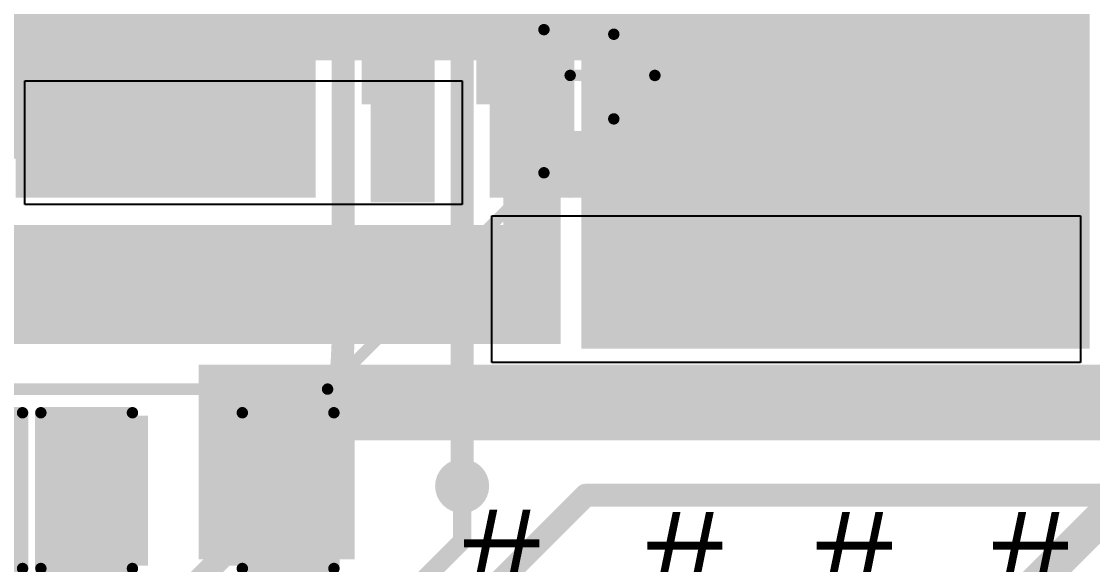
# Model space of a CAD drawing. Header units: millimetres. Extents: x -35.7 to 35.7, y -3.2 to 68.2.
# Drawn here: x 14.82 to 26.7, y 23.61 to 29.64 of the extents above; entities that cross this region are included whole.
import ezdxf

# ---------------------------------------------------------------- set-up
doc = ezdxf.new("R2010")
doc.units = ezdxf.units.MM
for name, color, linetype in [('BottomLayer', 5, 'Continuous'), ('BottomPaste', 16, 'Continuous'), ('BottomSolder', 6, 'Continuous'), ('Mechanical2', 216, 'Continuous'), ('TopLayer', 1, 'Continuous'), ('TopOverlay', 2, 'Continuous'), ('TopPaste', 8, 'Continuous'), ('TopSolder', 216, 'Continuous'), ('ViaHoleLayer', 16, 'Continuous')]:
    doc.layers.add(name, color=color, linetype=linetype)
doc.styles.add('Arial', font='', dxfattribs={"height": 0.2})
doc.styles.get('Arial').set_extended_font_data('Arial')

# ---------------------------------------------------------------- blocks, each defined once
blk = doc.blocks.new('AO4882_MS_B_52')
at = {"layer": 'BottomLayer'}
for points in [[(-3.7, 2.205), (-1.5, 2.205), (-1.5, 1.605), (-3.7, 1.605)], [(1.5, 2.205), (3.7, 2.205), (3.7, 1.605), (1.5, 1.605)], [(-3.7, 0.935), (-1.5, 0.935), (-1.5, 0.335), (-3.7, 0.335)], [(1.5, 0.935), (3.7, 0.935), (3.7, 0.335), (1.5, 0.335)], [(-3.7, -0.335), (-1.5, -0.335), (-1.5, -0.935), (-3.7, -0.935)], [(1.5, -0.335), (3.7, -0.335), (3.7, -0.935), (1.5, -0.935)], [(-3.7, -1.605), (-1.5, -1.605), (-1.5, -2.205), (-3.7, -2.205)], [(1.5, -1.605), (3.7, -1.605), (3.7, -2.205), (1.5, -2.205)]]:
    blk.add_hatch(color=5, dxfattribs=at).paths.add_polyline_path(points)
at = {"layer": 'BottomPaste'}
for points in [[(-3.7, 2.205), (-1.5, 2.205), (-1.5, 1.605), (-3.7, 1.605)], [(1.5, 2.205), (3.7, 2.205), (3.7, 1.605), (1.5, 1.605)], [(-3.7, 0.935), (-1.5, 0.935), (-1.5, 0.335), (-3.7, 0.335)], [(1.5, 0.935), (3.7, 0.935), (3.7, 0.335), (1.5, 0.335)], [(-3.7, -0.335), (-1.5, -0.335), (-1.5, -0.935), (-3.7, -0.935)], [(1.5, -0.335), (3.7, -0.335), (3.7, -0.935), (1.5, -0.935)], [(-3.7, -1.605), (-1.5, -1.605), (-1.5, -2.205), (-3.7, -2.205)], [(1.5, -1.605), (3.7, -1.605), (3.7, -2.205), (1.5, -2.205)]]:
    blk.add_hatch(color=16, dxfattribs=at).paths.add_polyline_path(points)
at = {"layer": 'BottomSolder'}
for points in [[(-3.802, 2.307), (-1.398, 2.307), (-1.398, 1.503), (-3.802, 1.503)], [(1.398, 2.307), (3.802, 2.307), (3.802, 1.503), (1.398, 1.503)], [(-3.802, 1.037), (-1.398, 1.037), (-1.398, 0.233), (-3.802, 0.233)], [(1.398, 1.037), (3.802, 1.037), (3.802, 0.233), (1.398, 0.233)], [(-3.802, -0.233), (-1.398, -0.233), (-1.398, -1.037), (-3.802, -1.037)], [(1.398, -0.233), (3.802, -0.233), (3.802, -1.037), (1.398, -1.037)], [(-3.802, -1.503), (-1.398, -1.503), (-1.398, -2.307), (-3.802, -2.307)], [(1.398, -1.503), (3.802, -1.503), (3.802, -2.307), (1.398, -2.307)]]:
    blk.add_hatch(color=6, dxfattribs=at).paths.add_polyline_path(points)
blk = doc.blocks.new('CAP0805_70')
at = {"layer": 'TopLayer'}
for points in [[(-1.524, 0.762), (-0.508, 0.762), (-0.508, -0.762), (-1.524, -0.762)], [(0.508, 0.762), (1.524, 0.762), (1.524, -0.762), (0.508, -0.762)]]:
    blk.add_hatch(color=1, dxfattribs=at).paths.add_polyline_path(points)
at = {"layer": 'TopPaste'}
for points in [[(-1.524, 0.762), (-0.508, 0.762), (-0.508, -0.762), (-1.524, -0.762)], [(0.508, 0.762), (1.524, 0.762), (1.524, -0.762), (0.508, -0.762)]]:
    blk.add_hatch(color=8, dxfattribs=at).paths.add_polyline_path(points)
at = {"layer": 'TopSolder'}
for points in [[(-1.594, 0.832), (-0.438, 0.832), (-0.438, -0.832), (-1.594, -0.832)], [(0.438, 0.832), (1.594, 0.832), (1.594, -0.832), (0.438, -0.832)]]:
    blk.add_hatch(color=216, dxfattribs=at).paths.add_polyline_path(points)
at = {"layer": 'TopOverlay', "const_width": 0.127}
for points in [[(-1.626, -0.864), (-1.626, 0.864)], [(-1.626, 0.864), (-0.61, 0.864)], [(0.61, 0.864), (1.626, 0.864)], [(1.626, -0.864), (1.626, 0.864)], [(-1.626, -0.864), (-0.61, -0.864)], [(0.61, -0.864), (1.626, -0.864)]]:
    blk.add_lwpolyline(points, dxfattribs=at)
at = {"layer": 'TopOverlay', "const_width": 0.0635}
for points in [[(-1.657, 0.864, 1), (-1.594, 0.864, 1)], [(-1.657, 0.864, 1), (-1.594, 0.864, 1)], [(-0.641, 0.864, 1), (-0.578, 0.864, 1)], [(0.578, 0.864, 1), (0.641, 0.864, 1)], [(1.594, 0.864, 1), (1.657, 0.864, 1)], [(1.594, 0.864, 1), (1.657, 0.864, 1)], [(-1.657, -0.864, 1), (-1.594, -0.864, 1)], [(-1.657, -0.864, 1), (-1.594, -0.864, 1)], [(-0.641, -0.864, 1), (-0.578, -0.864, 1)], [(0.578, -0.864, 1), (0.641, -0.864, 1)], [(1.594, -0.864, 1), (1.657, -0.864, 1)], [(1.594, -0.864, 1), (1.657, -0.864, 1)]]:
    blk.add_lwpolyline(points, format="xyb", close=True, dxfattribs=at)
blk = doc.blocks.new('CAP0805_73')
at = {"layer": 'TopLayer'}
for points in [[(-1.524, 0.762), (-0.508, 0.762), (-0.508, -0.762), (-1.524, -0.762)], [(0.508, 0.762), (1.524, 0.762), (1.524, -0.762), (0.508, -0.762)]]:
    blk.add_hatch(color=1, dxfattribs=at).paths.add_polyline_path(points)
at = {"layer": 'TopPaste'}
for points in [[(-1.524, 0.762), (-0.508, 0.762), (-0.508, -0.762), (-1.524, -0.762)], [(0.508, 0.762), (1.524, 0.762), (1.524, -0.762), (0.508, -0.762)]]:
    blk.add_hatch(color=8, dxfattribs=at).paths.add_polyline_path(points)
at = {"layer": 'TopSolder'}
for points in [[(-1.594, 0.832), (-0.438, 0.832), (-0.438, -0.832), (-1.594, -0.832)], [(0.438, 0.832), (1.594, 0.832), (1.594, -0.832), (0.438, -0.832)]]:
    blk.add_hatch(color=216, dxfattribs=at).paths.add_polyline_path(points)
at = {"layer": 'TopOverlay', "const_width": 0.127}
for points in [[(-1.626, 0.864), (-1.626, -0.864)], [(-0.61, 0.864), (-1.626, 0.864)], [(1.626, 0.864), (0.61, 0.864)], [(1.626, 0.864), (1.626, -0.864)], [(-0.61, -0.864), (-1.626, -0.864)], [(1.626, -0.864), (0.61, -0.864)]]:
    blk.add_lwpolyline(points, dxfattribs=at)
at = {"layer": 'TopOverlay', "const_width": 0.0635}
for points in [[(-1.657, 0.864, 1), (-1.594, 0.864, 1)], [(-1.657, 0.864, 1), (-1.594, 0.864, 1)], [(-0.641, 0.864, 1), (-0.578, 0.864, 1)], [(0.578, 0.864, 1), (0.641, 0.864, 1)], [(1.594, 0.864, 1), (1.657, 0.864, 1)], [(1.594, 0.864, 1), (1.657, 0.864, 1)], [(-1.657, -0.864, 1), (-1.594, -0.864, 1)], [(-1.657, -0.864, 1), (-1.594, -0.864, 1)], [(-0.641, -0.864, 1), (-0.578, -0.864, 1)], [(0.578, -0.864, 1), (0.641, -0.864, 1)], [(1.594, -0.864, 1), (1.657, -0.864, 1)], [(1.594, -0.864, 1), (1.657, -0.864, 1)]]:
    blk.add_lwpolyline(points, format="xyb", close=True, dxfattribs=at)
blk = doc.blocks.new('VKME1451J221MV_105')
at = {"layer": 'TopOverlay', "const_width": 0.127}
for points in [[(5.094, -2.655), (5.094, -1.067)], [(5.87, -2.057), (5.87, -1.118)], [(5.385, -1.575), (6.325, -1.575)], [(2.695, -5.055), (5.094, -2.655)], [(-5.112, -5.055), (2.695, -5.055)]]:
    blk.add_lwpolyline(points, dxfattribs=at)
at = {"layer": 'TopOverlay', "const_width": 0.0635}
for points in [[(5.063, -1.067, 1), (5.126, -1.067, 1)], [(5.838, -1.118, 1), (5.901, -1.118, 1)], [(5.354, -1.575, 1), (5.417, -1.575, 1)], [(6.293, -1.575, 1), (6.357, -1.575, 1)], [(5.838, -2.057, 1), (5.901, -2.057, 1)], [(5.063, -2.655, 1), (5.126, -2.655, 1)], [(5.063, -2.655, 1), (5.126, -2.655, 1)], [(2.663, -5.055, 1), (2.726, -5.055, 1)], [(2.663, -5.055, 1), (2.726, -5.055, 1)]]:
    blk.add_lwpolyline(points, format="xyb", close=True, dxfattribs=at)

msp = doc.modelspace()

# ---------------------------------------------------------------- hatches: boundary and pattern name
at = {"layer": 'BottomLayer'}
for points in [[(14.072, 28.118), (18.009, 28.118), (18.009, 32.791), (14.072, 32.791)], [(14.757, 27.686), (18.085, 27.686), (18.085, 32.791), (14.757, 32.791)], [(21.209, 28.611), (22.327, 28.611), (22.327, 32.715), (21.209, 32.715)], [(18.694, 27.635), (19.406, 27.635), (19.406, 31.521), (18.694, 31.521)], [(20.015, 27.686), (20.955, 27.686), (20.955, 31.521), (20.015, 31.521)], [(22.504, 27.686), (23.698, 27.686), (23.698, 31.42), (22.504, 31.42)], [(23.698, 27.686), (23.698, 28.423), (20.193, 28.423), (20.193, 27.686)], [(23.927, 27.178), (26.568, 27.178), (26.568, 28.423), (23.927, 28.423)]]:
    msp.add_hatch(color=5, dxfattribs=at).paths.add_polyline_path(points)
h = msp.add_hatch(color=5, dxfattribs=at)
edge = h.paths.add_edge_path()
edge.add_arc((15.182, 28.668), 0.3, 0, 360)
h = msp.add_hatch(color=5, dxfattribs=at)
edge = h.paths.add_edge_path()
edge.add_arc((15.817, 28.668), 0.3, 0, 360)
h = msp.add_hatch(color=5, dxfattribs=at)
edge = h.paths.add_edge_path()
edge.add_arc((16.452, 28.668), 0.3, 0, 360)
h = msp.add_hatch(color=5, dxfattribs=at)
edge = h.paths.add_edge_path()
edge.add_arc((17.087, 28.668), 0.3, 0, 360)
h = msp.add_hatch(color=5, dxfattribs=at)
edge = h.paths.add_edge_path()
edge.add_arc((17.722, 28.668), 0.3, 0, 360)
h = msp.add_hatch(color=5, dxfattribs=at)
edge = h.paths.add_edge_path()
edge.add_arc((19.075, 28.668), 0.3, 0, 360)
h = msp.add_hatch(color=5, dxfattribs=at)
edge = h.paths.add_edge_path()
edge.add_arc((15.182, 27.991), 0.3, 0, 360)
h = msp.add_hatch(color=5, dxfattribs=at)
edge = h.paths.add_edge_path()
edge.add_arc((15.817, 27.991), 0.3, 0, 360)
h = msp.add_hatch(color=5, dxfattribs=at)
edge = h.paths.add_edge_path()
edge.add_arc((16.459, 27.991), 0.3, 0, 360)
h = msp.add_hatch(color=5, dxfattribs=at)
edge = h.paths.add_edge_path()
edge.add_arc((17.087, 27.991), 0.3, 0, 360)
h = msp.add_hatch(color=5, dxfattribs=at)
edge = h.paths.add_edge_path()
edge.add_arc((17.722, 27.991), 0.3, 0, 360)
h = msp.add_hatch(color=5, dxfattribs=at)
edge = h.paths.add_edge_path()
edge.add_arc((19.075, 27.991), 0.3, 0, 360)
h = msp.add_hatch(color=5, dxfattribs=at)
edge = h.paths.add_edge_path()
edge.add_arc((20.485, 27.991), 0.3, 0, 360)
h = msp.add_hatch(color=5, dxfattribs=at)
edge = h.paths.add_edge_path()
edge.add_arc((24.206, 27.864), 0.3, 0, 360)
h = msp.add_hatch(color=5, dxfattribs=at)
edge = h.paths.add_edge_path()
edge.add_arc((24.892, 27.864), 0.3, 0, 360)
h = msp.add_hatch(color=5, dxfattribs=at)
edge = h.paths.add_edge_path()
edge.add_arc((25.578, 27.864), 0.3, 0, 360)
h = msp.add_hatch(color=5, dxfattribs=at)
edge = h.paths.add_edge_path()
edge.add_arc((26.264, 27.864), 0.3, 0, 360)
h = msp.add_hatch(color=5, dxfattribs=at)
edge = h.paths.add_edge_path()
edge.add_arc((21.463, 27.178), 0.3, 0, 360)
h = msp.add_hatch(color=5, dxfattribs=at)
edge = h.paths.add_edge_path()
edge.add_arc((22.149, 27.178), 0.3, 0, 360)
h = msp.add_hatch(color=5, dxfattribs=at)
edge = h.paths.add_edge_path()
edge.add_arc((22.835, 27.178), 0.3, 0, 360)
h = msp.add_hatch(color=5, dxfattribs=at)
edge = h.paths.add_edge_path()
edge.add_arc((23.52, 27.178), 0.3, 0, 360)
h = msp.add_hatch(color=5, dxfattribs=at)
edge = h.paths.add_edge_path()
edge.add_arc((24.206, 27.178), 0.3, 0, 360)
h = msp.add_hatch(color=5, dxfattribs=at)
edge = h.paths.add_edge_path()
edge.add_arc((24.892, 27.178), 0.3, 0, 360)
h = msp.add_hatch(color=5, dxfattribs=at)
edge = h.paths.add_edge_path()
edge.add_arc((25.578, 27.178), 0.3, 0, 360)
h = msp.add_hatch(color=5, dxfattribs=at)
edge = h.paths.add_edge_path()
edge.add_arc((26.264, 27.178), 0.3, 0, 360)
h = msp.add_hatch(color=5, dxfattribs=at)
edge = h.paths.add_edge_path()
edge.add_arc((21.463, 26.492), 0.3, 0, 360)
h = msp.add_hatch(color=5, dxfattribs=at)
edge = h.paths.add_edge_path()
edge.add_arc((22.149, 26.492), 0.3, 0, 360)
h = msp.add_hatch(color=5, dxfattribs=at)
edge = h.paths.add_edge_path()
edge.add_arc((22.835, 26.492), 0.3, 0, 360)
h = msp.add_hatch(color=5, dxfattribs=at)
edge = h.paths.add_edge_path()
edge.add_arc((23.52, 26.492), 0.3, 0, 360)
h = msp.add_hatch(color=5, dxfattribs=at)
edge = h.paths.add_edge_path()
edge.add_arc((24.206, 26.492), 0.3, 0, 360)
h = msp.add_hatch(color=5, dxfattribs=at)
edge = h.paths.add_edge_path()
edge.add_arc((24.892, 26.492), 0.3, 0, 360)
h = msp.add_hatch(color=5, dxfattribs=at)
edge = h.paths.add_edge_path()
edge.add_arc((25.578, 26.492), 0.3, 0, 360)
h = msp.add_hatch(color=5, dxfattribs=at)
edge = h.paths.add_edge_path()
edge.add_arc((26.264, 26.492), 0.3, 0, 360)
h = msp.add_hatch(color=5, dxfattribs=at)
edge = h.paths.add_edge_path()
edge.add_arc((19.71, 24.486), 0.3, 0, 360)
at = {"layer": 'BottomSolder'}
h = msp.add_hatch(color=6, dxfattribs=at)
edge = h.paths.add_edge_path()
edge.add_arc((15.182, 28.668), 0.15, 0, 360)
h = msp.add_hatch(color=6, dxfattribs=at)
edge = h.paths.add_edge_path()
edge.add_arc((15.817, 28.668), 0.15, 0, 360)
h = msp.add_hatch(color=6, dxfattribs=at)
edge = h.paths.add_edge_path()
edge.add_arc((16.452, 28.668), 0.15, 0, 360)
h = msp.add_hatch(color=6, dxfattribs=at)
edge = h.paths.add_edge_path()
edge.add_arc((17.087, 28.668), 0.15, 0, 360)
h = msp.add_hatch(color=6, dxfattribs=at)
edge = h.paths.add_edge_path()
edge.add_arc((17.722, 28.668), 0.15, 0, 360)
h = msp.add_hatch(color=6, dxfattribs=at)
edge = h.paths.add_edge_path()
edge.add_arc((19.075, 28.668), 0.15, 0, 360)
h = msp.add_hatch(color=6, dxfattribs=at)
edge = h.paths.add_edge_path()
edge.add_arc((15.182, 27.991), 0.15, 0, 360)
h = msp.add_hatch(color=6, dxfattribs=at)
edge = h.paths.add_edge_path()
edge.add_arc((15.817, 27.991), 0.15, 0, 360)
h = msp.add_hatch(color=6, dxfattribs=at)
edge = h.paths.add_edge_path()
edge.add_arc((16.459, 27.991), 0.15, 0, 360)
h = msp.add_hatch(color=6, dxfattribs=at)
edge = h.paths.add_edge_path()
edge.add_arc((17.087, 27.991), 0.15, 0, 360)
h = msp.add_hatch(color=6, dxfattribs=at)
edge = h.paths.add_edge_path()
edge.add_arc((17.722, 27.991), 0.15, 0, 360)
h = msp.add_hatch(color=6, dxfattribs=at)
edge = h.paths.add_edge_path()
edge.add_arc((19.075, 27.991), 0.15, 0, 360)
h = msp.add_hatch(color=6, dxfattribs=at)
edge = h.paths.add_edge_path()
edge.add_arc((20.485, 27.991), 0.15, 0, 360)
h = msp.add_hatch(color=6, dxfattribs=at)
edge = h.paths.add_edge_path()
edge.add_arc((24.206, 27.864), 0.15, 0, 360)
h = msp.add_hatch(color=6, dxfattribs=at)
edge = h.paths.add_edge_path()
edge.add_arc((24.892, 27.864), 0.15, 0, 360)
h = msp.add_hatch(color=6, dxfattribs=at)
edge = h.paths.add_edge_path()
edge.add_arc((25.578, 27.864), 0.15, 0, 360)
h = msp.add_hatch(color=6, dxfattribs=at)
edge = h.paths.add_edge_path()
edge.add_arc((26.264, 27.864), 0.15, 0, 360)
h = msp.add_hatch(color=6, dxfattribs=at)
edge = h.paths.add_edge_path()
edge.add_arc((21.463, 27.178), 0.15, 0, 360)
h = msp.add_hatch(color=6, dxfattribs=at)
edge = h.paths.add_edge_path()
edge.add_arc((22.149, 27.178), 0.15, 0, 360)
h = msp.add_hatch(color=6, dxfattribs=at)
edge = h.paths.add_edge_path()
edge.add_arc((22.835, 27.178), 0.15, 0, 360)
h = msp.add_hatch(color=6, dxfattribs=at)
edge = h.paths.add_edge_path()
edge.add_arc((23.52, 27.178), 0.15, 0, 360)
h = msp.add_hatch(color=6, dxfattribs=at)
edge = h.paths.add_edge_path()
edge.add_arc((24.206, 27.178), 0.15, 0, 360)
h = msp.add_hatch(color=6, dxfattribs=at)
edge = h.paths.add_edge_path()
edge.add_arc((24.892, 27.178), 0.15, 0, 360)
h = msp.add_hatch(color=6, dxfattribs=at)
edge = h.paths.add_edge_path()
edge.add_arc((25.578, 27.178), 0.15, 0, 360)
h = msp.add_hatch(color=6, dxfattribs=at)
edge = h.paths.add_edge_path()
edge.add_arc((26.264, 27.178), 0.15, 0, 360)
h = msp.add_hatch(color=6, dxfattribs=at)
edge = h.paths.add_edge_path()
edge.add_arc((21.463, 26.492), 0.15, 0, 360)
h = msp.add_hatch(color=6, dxfattribs=at)
edge = h.paths.add_edge_path()
edge.add_arc((22.149, 26.492), 0.15, 0, 360)
h = msp.add_hatch(color=6, dxfattribs=at)
edge = h.paths.add_edge_path()
edge.add_arc((22.835, 26.492), 0.15, 0, 360)
h = msp.add_hatch(color=6, dxfattribs=at)
edge = h.paths.add_edge_path()
edge.add_arc((23.52, 26.492), 0.15, 0, 360)
h = msp.add_hatch(color=6, dxfattribs=at)
edge = h.paths.add_edge_path()
edge.add_arc((24.206, 26.492), 0.15, 0, 360)
h = msp.add_hatch(color=6, dxfattribs=at)
edge = h.paths.add_edge_path()
edge.add_arc((24.892, 26.492), 0.15, 0, 360)
h = msp.add_hatch(color=6, dxfattribs=at)
edge = h.paths.add_edge_path()
edge.add_arc((25.578, 26.492), 0.15, 0, 360)
h = msp.add_hatch(color=6, dxfattribs=at)
edge = h.paths.add_edge_path()
edge.add_arc((26.264, 26.492), 0.15, 0, 360)
h = msp.add_hatch(color=6, dxfattribs=at)
edge = h.paths.add_edge_path()
edge.add_arc((19.71, 24.486), 0.15, 0, 360)
at = {"layer": 'TopLayer'}
for points in [[(15.951, 29.21), (22.276, 29.21), (22.276, 31.471), (15.951, 31.471)], [(21.031, 26.01), (22.327, 26.01), (22.327, 31.471), (21.031, 31.471)], [(21.184, 30.531), (21.184, 26.01), (26.67, 26.01), (26.67, 30.531)], [(13.335, 26.06), (20.803, 26.06), (20.803, 27.381), (13.335, 27.381)], [(16.789, 24.994), (31.013, 24.994), (31.013, 25.832), (16.789, 25.832)], [(16.789, 23.673), (18.517, 23.673), (18.517, 25.781), (16.789, 25.781)]]:
    msp.add_hatch(color=1, dxfattribs=at).paths.add_polyline_path(points)
h = msp.add_hatch(color=1, dxfattribs=at)
edge = h.paths.add_edge_path()
edge.add_arc((15.182, 28.668), 0.3, 0, 360)
h = msp.add_hatch(color=1, dxfattribs=at)
edge = h.paths.add_edge_path()
edge.add_arc((15.817, 28.668), 0.3, 0, 360)
h = msp.add_hatch(color=1, dxfattribs=at)
edge = h.paths.add_edge_path()
edge.add_arc((16.452, 28.668), 0.3, 0, 360)
h = msp.add_hatch(color=1, dxfattribs=at)
edge = h.paths.add_edge_path()
edge.add_arc((17.087, 28.668), 0.3, 0, 360)
h = msp.add_hatch(color=1, dxfattribs=at)
edge = h.paths.add_edge_path()
edge.add_arc((17.722, 28.668), 0.3, 0, 360)
h = msp.add_hatch(color=1, dxfattribs=at)
edge = h.paths.add_edge_path()
edge.add_arc((19.075, 28.668), 0.3, 0, 360)
h = msp.add_hatch(color=1, dxfattribs=at)
edge = h.paths.add_edge_path()
edge.add_arc((15.182, 27.991), 0.3, 0, 360)
h = msp.add_hatch(color=1, dxfattribs=at)
edge = h.paths.add_edge_path()
edge.add_arc((15.817, 27.991), 0.3, 0, 360)
h = msp.add_hatch(color=1, dxfattribs=at)
edge = h.paths.add_edge_path()
edge.add_arc((16.459, 27.991), 0.3, 0, 360)
h = msp.add_hatch(color=1, dxfattribs=at)
edge = h.paths.add_edge_path()
edge.add_arc((17.087, 27.991), 0.3, 0, 360)
h = msp.add_hatch(color=1, dxfattribs=at)
edge = h.paths.add_edge_path()
edge.add_arc((17.722, 27.991), 0.3, 0, 360)
h = msp.add_hatch(color=1, dxfattribs=at)
edge = h.paths.add_edge_path()
edge.add_arc((19.075, 27.991), 0.3, 0, 360)
h = msp.add_hatch(color=1, dxfattribs=at)
edge = h.paths.add_edge_path()
edge.add_arc((20.485, 27.991), 0.3, 0, 360)
h = msp.add_hatch(color=1, dxfattribs=at)
edge = h.paths.add_edge_path()
edge.add_arc((24.206, 27.864), 0.3, 0, 360)
h = msp.add_hatch(color=1, dxfattribs=at)
edge = h.paths.add_edge_path()
edge.add_arc((24.892, 27.864), 0.3, 0, 360)
h = msp.add_hatch(color=1, dxfattribs=at)
edge = h.paths.add_edge_path()
edge.add_arc((25.578, 27.864), 0.3, 0, 360)
h = msp.add_hatch(color=1, dxfattribs=at)
edge = h.paths.add_edge_path()
edge.add_arc((26.264, 27.864), 0.3, 0, 360)
h = msp.add_hatch(color=1, dxfattribs=at)
edge = h.paths.add_edge_path()
edge.add_arc((21.463, 27.178), 0.3, 0, 360)
h = msp.add_hatch(color=1, dxfattribs=at)
edge = h.paths.add_edge_path()
edge.add_arc((22.149, 27.178), 0.3, 0, 360)
h = msp.add_hatch(color=1, dxfattribs=at)
edge = h.paths.add_edge_path()
edge.add_arc((22.835, 27.178), 0.3, 0, 360)
h = msp.add_hatch(color=1, dxfattribs=at)
edge = h.paths.add_edge_path()
edge.add_arc((23.52, 27.178), 0.3, 0, 360)
h = msp.add_hatch(color=1, dxfattribs=at)
edge = h.paths.add_edge_path()
edge.add_arc((24.206, 27.178), 0.3, 0, 360)
h = msp.add_hatch(color=1, dxfattribs=at)
edge = h.paths.add_edge_path()
edge.add_arc((24.892, 27.178), 0.3, 0, 360)
h = msp.add_hatch(color=1, dxfattribs=at)
edge = h.paths.add_edge_path()
edge.add_arc((25.578, 27.178), 0.3, 0, 360)
h = msp.add_hatch(color=1, dxfattribs=at)
edge = h.paths.add_edge_path()
edge.add_arc((26.264, 27.178), 0.3, 0, 360)
h = msp.add_hatch(color=1, dxfattribs=at)
edge = h.paths.add_edge_path()
edge.add_arc((21.463, 26.492), 0.3, 0, 360)
h = msp.add_hatch(color=1, dxfattribs=at)
edge = h.paths.add_edge_path()
edge.add_arc((22.149, 26.492), 0.3, 0, 360)
h = msp.add_hatch(color=1, dxfattribs=at)
edge = h.paths.add_edge_path()
edge.add_arc((22.835, 26.492), 0.3, 0, 360)
h = msp.add_hatch(color=1, dxfattribs=at)
edge = h.paths.add_edge_path()
edge.add_arc((23.52, 26.492), 0.3, 0, 360)
h = msp.add_hatch(color=1, dxfattribs=at)
edge = h.paths.add_edge_path()
edge.add_arc((24.206, 26.492), 0.3, 0, 360)
h = msp.add_hatch(color=1, dxfattribs=at)
edge = h.paths.add_edge_path()
edge.add_arc((24.892, 26.492), 0.3, 0, 360)
h = msp.add_hatch(color=1, dxfattribs=at)
edge = h.paths.add_edge_path()
edge.add_arc((25.578, 26.492), 0.3, 0, 360)
h = msp.add_hatch(color=1, dxfattribs=at)
edge = h.paths.add_edge_path()
edge.add_arc((26.264, 26.492), 0.3, 0, 360)
h = msp.add_hatch(color=1, dxfattribs=at)
edge = h.paths.add_edge_path()
edge.add_arc((19.71, 24.486), 0.3, 0, 360)
at = {"layer": 'TopSolder'}
h = msp.add_hatch(color=216, dxfattribs=at)
edge = h.paths.add_edge_path()
edge.add_arc((15.182, 28.668), 0.15, 0, 360)
h = msp.add_hatch(color=216, dxfattribs=at)
edge = h.paths.add_edge_path()
edge.add_arc((15.817, 28.668), 0.15, 0, 360)
h = msp.add_hatch(color=216, dxfattribs=at)
edge = h.paths.add_edge_path()
edge.add_arc((16.452, 28.668), 0.15, 0, 360)
h = msp.add_hatch(color=216, dxfattribs=at)
edge = h.paths.add_edge_path()
edge.add_arc((17.087, 28.668), 0.15, 0, 360)
h = msp.add_hatch(color=216, dxfattribs=at)
edge = h.paths.add_edge_path()
edge.add_arc((17.722, 28.668), 0.15, 0, 360)
h = msp.add_hatch(color=216, dxfattribs=at)
edge = h.paths.add_edge_path()
edge.add_arc((19.075, 28.668), 0.15, 0, 360)
h = msp.add_hatch(color=216, dxfattribs=at)
edge = h.paths.add_edge_path()
edge.add_arc((15.182, 27.991), 0.15, 0, 360)
h = msp.add_hatch(color=216, dxfattribs=at)
edge = h.paths.add_edge_path()
edge.add_arc((15.817, 27.991), 0.15, 0, 360)
h = msp.add_hatch(color=216, dxfattribs=at)
edge = h.paths.add_edge_path()
edge.add_arc((16.459, 27.991), 0.15, 0, 360)
h = msp.add_hatch(color=216, dxfattribs=at)
edge = h.paths.add_edge_path()
edge.add_arc((17.087, 27.991), 0.15, 0, 360)
h = msp.add_hatch(color=216, dxfattribs=at)
edge = h.paths.add_edge_path()
edge.add_arc((17.722, 27.991), 0.15, 0, 360)
h = msp.add_hatch(color=216, dxfattribs=at)
edge = h.paths.add_edge_path()
edge.add_arc((19.075, 27.991), 0.15, 0, 360)
h = msp.add_hatch(color=216, dxfattribs=at)
edge = h.paths.add_edge_path()
edge.add_arc((20.485, 27.991), 0.15, 0, 360)
h = msp.add_hatch(color=216, dxfattribs=at)
edge = h.paths.add_edge_path()
edge.add_arc((24.206, 27.864), 0.15, 0, 360)
h = msp.add_hatch(color=216, dxfattribs=at)
edge = h.paths.add_edge_path()
edge.add_arc((24.892, 27.864), 0.15, 0, 360)
h = msp.add_hatch(color=216, dxfattribs=at)
edge = h.paths.add_edge_path()
edge.add_arc((25.578, 27.864), 0.15, 0, 360)
h = msp.add_hatch(color=216, dxfattribs=at)
edge = h.paths.add_edge_path()
edge.add_arc((26.264, 27.864), 0.15, 0, 360)
h = msp.add_hatch(color=216, dxfattribs=at)
edge = h.paths.add_edge_path()
edge.add_arc((21.463, 27.178), 0.15, 0, 360)
h = msp.add_hatch(color=216, dxfattribs=at)
edge = h.paths.add_edge_path()
edge.add_arc((22.149, 27.178), 0.15, 0, 360)
h = msp.add_hatch(color=216, dxfattribs=at)
edge = h.paths.add_edge_path()
edge.add_arc((22.835, 27.178), 0.15, 0, 360)
h = msp.add_hatch(color=216, dxfattribs=at)
edge = h.paths.add_edge_path()
edge.add_arc((23.52, 27.178), 0.15, 0, 360)
h = msp.add_hatch(color=216, dxfattribs=at)
edge = h.paths.add_edge_path()
edge.add_arc((24.206, 27.178), 0.15, 0, 360)
h = msp.add_hatch(color=216, dxfattribs=at)
edge = h.paths.add_edge_path()
edge.add_arc((24.892, 27.178), 0.15, 0, 360)
h = msp.add_hatch(color=216, dxfattribs=at)
edge = h.paths.add_edge_path()
edge.add_arc((25.578, 27.178), 0.15, 0, 360)
h = msp.add_hatch(color=216, dxfattribs=at)
edge = h.paths.add_edge_path()
edge.add_arc((26.264, 27.178), 0.15, 0, 360)
h = msp.add_hatch(color=216, dxfattribs=at)
edge = h.paths.add_edge_path()
edge.add_arc((21.463, 26.492), 0.15, 0, 360)
h = msp.add_hatch(color=216, dxfattribs=at)
edge = h.paths.add_edge_path()
edge.add_arc((22.149, 26.492), 0.15, 0, 360)
h = msp.add_hatch(color=216, dxfattribs=at)
edge = h.paths.add_edge_path()
edge.add_arc((22.835, 26.492), 0.15, 0, 360)
h = msp.add_hatch(color=216, dxfattribs=at)
edge = h.paths.add_edge_path()
edge.add_arc((23.52, 26.492), 0.15, 0, 360)
h = msp.add_hatch(color=216, dxfattribs=at)
edge = h.paths.add_edge_path()
edge.add_arc((24.206, 26.492), 0.15, 0, 360)
h = msp.add_hatch(color=216, dxfattribs=at)
edge = h.paths.add_edge_path()
edge.add_arc((24.892, 26.492), 0.15, 0, 360)
h = msp.add_hatch(color=216, dxfattribs=at)
edge = h.paths.add_edge_path()
edge.add_arc((25.578, 26.492), 0.15, 0, 360)
h = msp.add_hatch(color=216, dxfattribs=at)
edge = h.paths.add_edge_path()
edge.add_arc((26.264, 26.492), 0.15, 0, 360)
h = msp.add_hatch(color=216, dxfattribs=at)
edge = h.paths.add_edge_path()
edge.add_arc((19.71, 24.486), 0.15, 0, 360)
at = {"layer": 'ViaHoleLayer'}
h = msp.add_hatch(color=16, dxfattribs=at)
edge = h.paths.add_edge_path()
edge.add_arc((15.182, 28.668), 0.15, 0, 360)
h = msp.add_hatch(color=16, dxfattribs=at)
edge = h.paths.add_edge_path()
edge.add_arc((15.817, 28.668), 0.15, 0, 360)
h = msp.add_hatch(color=16, dxfattribs=at)
edge = h.paths.add_edge_path()
edge.add_arc((16.452, 28.668), 0.15, 0, 360)
h = msp.add_hatch(color=16, dxfattribs=at)
edge = h.paths.add_edge_path()
edge.add_arc((17.087, 28.668), 0.15, 0, 360)
h = msp.add_hatch(color=16, dxfattribs=at)
edge = h.paths.add_edge_path()
edge.add_arc((17.722, 28.668), 0.15, 0, 360)
h = msp.add_hatch(color=16, dxfattribs=at)
edge = h.paths.add_edge_path()
edge.add_arc((19.075, 28.668), 0.15, 0, 360)
h = msp.add_hatch(color=16, dxfattribs=at)
edge = h.paths.add_edge_path()
edge.add_arc((15.182, 27.991), 0.15, 0, 360)
h = msp.add_hatch(color=16, dxfattribs=at)
edge = h.paths.add_edge_path()
edge.add_arc((15.817, 27.991), 0.15, 0, 360)
h = msp.add_hatch(color=16, dxfattribs=at)
edge = h.paths.add_edge_path()
edge.add_arc((16.459, 27.991), 0.15, 0, 360)
h = msp.add_hatch(color=16, dxfattribs=at)
edge = h.paths.add_edge_path()
edge.add_arc((17.087, 27.991), 0.15, 0, 360)
h = msp.add_hatch(color=16, dxfattribs=at)
edge = h.paths.add_edge_path()
edge.add_arc((17.722, 27.991), 0.15, 0, 360)
h = msp.add_hatch(color=16, dxfattribs=at)
edge = h.paths.add_edge_path()
edge.add_arc((19.075, 27.991), 0.15, 0, 360)
h = msp.add_hatch(color=16, dxfattribs=at)
edge = h.paths.add_edge_path()
edge.add_arc((20.485, 27.991), 0.15, 0, 360)
h = msp.add_hatch(color=16, dxfattribs=at)
edge = h.paths.add_edge_path()
edge.add_arc((24.206, 27.864), 0.15, 0, 360)
h = msp.add_hatch(color=16, dxfattribs=at)
edge = h.paths.add_edge_path()
edge.add_arc((24.892, 27.864), 0.15, 0, 360)
h = msp.add_hatch(color=16, dxfattribs=at)
edge = h.paths.add_edge_path()
edge.add_arc((25.578, 27.864), 0.15, 0, 360)
h = msp.add_hatch(color=16, dxfattribs=at)
edge = h.paths.add_edge_path()
edge.add_arc((26.264, 27.864), 0.15, 0, 360)
h = msp.add_hatch(color=16, dxfattribs=at)
edge = h.paths.add_edge_path()
edge.add_arc((21.463, 27.178), 0.15, 0, 360)
h = msp.add_hatch(color=16, dxfattribs=at)
edge = h.paths.add_edge_path()
edge.add_arc((22.149, 27.178), 0.15, 0, 360)
h = msp.add_hatch(color=16, dxfattribs=at)
edge = h.paths.add_edge_path()
edge.add_arc((22.835, 27.178), 0.15, 0, 360)
h = msp.add_hatch(color=16, dxfattribs=at)
edge = h.paths.add_edge_path()
edge.add_arc((23.52, 27.178), 0.15, 0, 360)
h = msp.add_hatch(color=16, dxfattribs=at)
edge = h.paths.add_edge_path()
edge.add_arc((24.206, 27.178), 0.15, 0, 360)
h = msp.add_hatch(color=16, dxfattribs=at)
edge = h.paths.add_edge_path()
edge.add_arc((24.892, 27.178), 0.15, 0, 360)
h = msp.add_hatch(color=16, dxfattribs=at)
edge = h.paths.add_edge_path()
edge.add_arc((25.578, 27.178), 0.15, 0, 360)
h = msp.add_hatch(color=16, dxfattribs=at)
edge = h.paths.add_edge_path()
edge.add_arc((26.264, 27.178), 0.15, 0, 360)
h = msp.add_hatch(color=16, dxfattribs=at)
edge = h.paths.add_edge_path()
edge.add_arc((21.463, 26.492), 0.15, 0, 360)
h = msp.add_hatch(color=16, dxfattribs=at)
edge = h.paths.add_edge_path()
edge.add_arc((22.149, 26.492), 0.15, 0, 360)
h = msp.add_hatch(color=16, dxfattribs=at)
edge = h.paths.add_edge_path()
edge.add_arc((22.835, 26.492), 0.15, 0, 360)
h = msp.add_hatch(color=16, dxfattribs=at)
edge = h.paths.add_edge_path()
edge.add_arc((23.52, 26.492), 0.15, 0, 360)
h = msp.add_hatch(color=16, dxfattribs=at)
edge = h.paths.add_edge_path()
edge.add_arc((24.206, 26.492), 0.15, 0, 360)
h = msp.add_hatch(color=16, dxfattribs=at)
edge = h.paths.add_edge_path()
edge.add_arc((24.892, 26.492), 0.15, 0, 360)
h = msp.add_hatch(color=16, dxfattribs=at)
edge = h.paths.add_edge_path()
edge.add_arc((25.578, 26.492), 0.15, 0, 360)
h = msp.add_hatch(color=16, dxfattribs=at)
edge = h.paths.add_edge_path()
edge.add_arc((26.264, 26.492), 0.15, 0, 360)
h = msp.add_hatch(color=16, dxfattribs=at)
edge = h.paths.add_edge_path()
edge.add_arc((19.71, 24.486), 0.15, 0, 360)

# ---------------------------------------------------------------- linework, layer by layer
at = {"layer": 'BottomLayer'}
for p, q in [((20.041, 27.483), (26.568, 27.483)), ((20.041, 25.857), (20.041, 27.483)), ((26.568, 27.483), (26.568, 25.857)), ((26.568, 25.857), (20.041, 25.857))]:
    msp.add_line(p, q, dxfattribs=at)
for points, const_width in [([(19.71, 24.486), (19.71, 31.852)], 0.254), ([(18.39, 26.097), (18.39, 31.674)], 0.254), ([(20.879, 27.99), (20.879, 28.033)], 0.559), ([(20.896, 27.962), (20.896, 27.973)], 0.559), ([(24.511, 21.844), (27, 24.333)], 0.381), ([(16.485, 23.139), (17.646, 24.3)], 0.254)]:
    msp.add_lwpolyline(points, dxfattribs=dict(at, const_width=const_width))
for points, const_width in [([(20.739, 28.033, 1), (21.018, 28.033, 1)], 0.279), ([(20.739, 27.99, 1), (21.018, 27.99, 1)], 0.279), ([(20.757, 27.973, 1), (21.036, 27.973, 1)], 0.279), ([(20.757, 27.962, 1), (21.036, 27.962, 1)], 0.279), ([(18.326, 26.097, 1), (18.453, 26.097, 1)], 0.127), ([(18.326, 26.097, 1), (18.453, 26.097, 1)], 0.127), ([(19.647, 24.486, 1), (19.774, 24.486, 1)], 0.127), ([(17.582, 24.3, 1), (17.709, 24.3, 1)], 0.127), ([(17.582, 24.3, 1), (17.709, 24.3, 1)], 0.127)]:
    msp.add_lwpolyline(points, format="xyb", close=True, dxfattribs=dict(at, const_width=const_width))
at = {"layer": 'BottomLayer', "const_width": 0.254}
msp.add_lwpolyline([(18.39, 26.097, -0.198912), (17.646, 24.3)], format="xyb", dxfattribs=at)
at = {"layer": 'Mechanical2', "const_width": 0.381}
msp.add_lwpolyline([(35.5, 32.5, 1), (-35.5, 32.5, 1)], format="xyb", close=True, dxfattribs=at)
at = {"layer": 'TopLayer'}
for p, q in [((14.859, 27.61), (14.859, 28.981)), ((14.859, 28.981), (19.71, 28.981)), ((19.71, 28.981), (19.71, 27.61)), ((19.71, 27.61), (14.859, 27.61))]:
    msp.add_line(p, q, dxfattribs=at)
for points, const_width in [([(12.7, 27.293), (15.519, 30.113)], 0.305), ([(20.485, 27.064), (20.485, 27.991)], 0.635), ([(20.142, 26.721), (20.485, 27.064)], 0.635), ([(17.559, 24.393), (17.559, 24.444)], 0.762), ([(17.678, 24.435), (17.78, 24.536)], 0.559), ([(15.646, 24.435), (15.668, 24.414)], 0.254), ([(15.668, 23.441), (15.668, 24.414)], 0.254), ([(17.559, 24.393), (17.577, 24.375)], 0.203), ([(19.71, 23.876), (19.71, 24.486)], 0.203), ([(20.041, 23.343), (21.082, 24.384)], 0.254), ([(21.082, 24.384), (27.813, 24.384)], 0.254), ([(17.577, 22.835), (17.577, 24.375)], 0.203), ([(17.736, 23.936), (17.736, 24.165)], 0.203), ([(17.729, 21.895), (19.71, 23.876)], 0.203)]:
    msp.add_lwpolyline(points, dxfattribs=dict(at, const_width=const_width))
for points, const_width in [([(20.326, 27.991, 1), (20.644, 27.991, 1)], 0.318), ([(20.326, 27.064, 1), (20.644, 27.064, 1)], 0.318), ([(20.326, 27.064, 1), (20.644, 27.064, 1)], 0.318), ([(19.983, 26.721, 1), (20.301, 26.721, 1)], 0.318), ([(17.368, 24.444, 1), (17.749, 24.444, 1)], 0.381), ([(17.368, 24.393, 1), (17.749, 24.393, 1)], 0.381), ([(17.64, 24.536, 1), (17.92, 24.536, 1)], 0.279), ([(17.539, 24.435, 1), (17.818, 24.435, 1)], 0.279), ([(15.583, 24.435, 1), (15.71, 24.435, 1)], 0.127), ([(15.604, 24.414, 1), (15.731, 24.414, 1)], 0.127), ([(15.604, 24.414, 1), (15.731, 24.414, 1)], 0.127), ([(17.508, 24.393, 1), (17.609, 24.393, 1)], 0.102), ([(19.66, 24.486, 1), (19.761, 24.486, 1)], 0.102), ([(21.018, 24.384, 1), (21.145, 24.384, 1)], 0.127), ([(21.018, 24.384, 1), (21.145, 24.384, 1)], 0.127), ([(17.526, 24.375, 1), (17.628, 24.375, 1)], 0.102), ([(17.526, 24.375, 1), (17.628, 24.375, 1)], 0.102), ([(17.686, 24.165, 1), (17.787, 24.165, 1)], 0.102), ([(17.686, 23.936, 1), (17.787, 23.936, 1)], 0.102), ([(19.66, 23.876, 1), (19.761, 23.876, 1)], 0.102), ([(19.66, 23.876, 1), (19.761, 23.876, 1)], 0.102)]:
    msp.add_lwpolyline(points, format="xyb", close=True, dxfattribs=dict(at, const_width=const_width))

# ---------------------------------------------------------------- block references
for name, p, rotation in [('AO4882_MS_B_52', (20.904, 32.521), 90), ('CAP0805_73', (16.662, 24.435), 180)]:
    msp.add_blockref(name, p, dxfattribs=dict(rotation=rotation))
for name, p in [('VKME1451J221MV_105', (15.523, 30.616)), ('CAP0805_70', (13.208, 24.435))]:
    msp.add_blockref(name, p)

# ---------------------------------------------------------------- texts
at = {"layer": 'TopOverlay', "style": 'Arial'}
for p in [(19.685, 23.089), (21.717, 23.063), (23.597, 23.063), (25.552, 23.063)]:
    msp.add_text('#', height=1.143, rotation=360, dxfattribs=at).set_placement(p)

doc.saveas('drawing.dxf')
